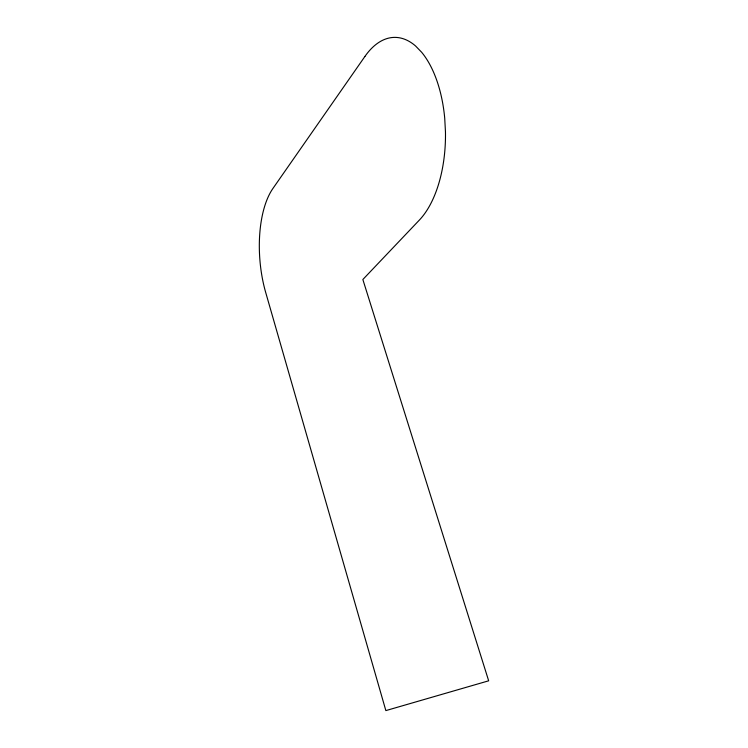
<?xml version="1.0" encoding="UTF-8"?>
<svg xmlns="http://www.w3.org/2000/svg" width="748" height="748" viewBox="0 0 748 748"><rect width="100%" height="100%" fill="white"/><g stroke="black" fill="none" stroke-linecap="round" stroke-linejoin="round"><path stroke-width="1.12" d="M364.893 56.483L272.945 188.431A79.952 35.913 85.4 0 0 265.68 292.403L385.856 710.6L488.668 680.811L362.855 279.518L419.404 220.034A97.221 50.387 89.8 0 0 445.462 131.844L444.723 118.249A97.221 50.387 89.8 0 0 421.685 52.304L415.561 45.974A97.221 50.387 89.8 0 0 364.893 56.483"/></g></svg>
